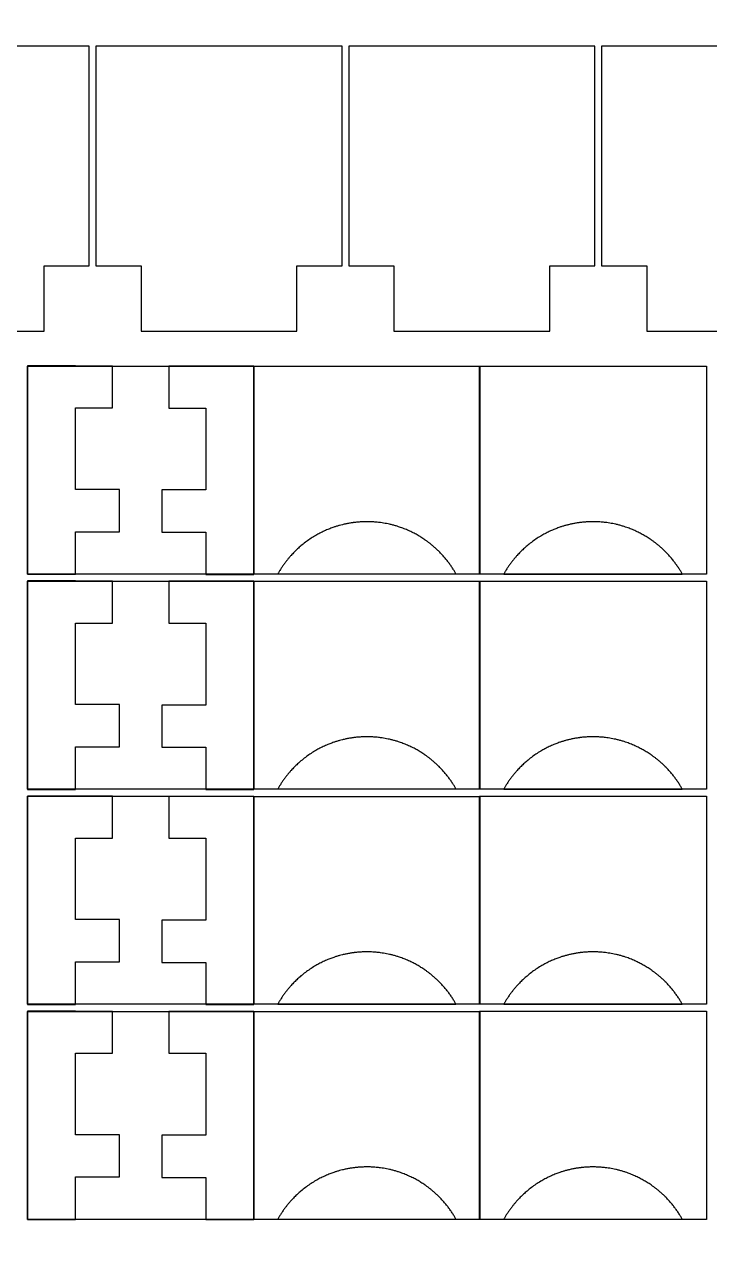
# Model space of a CAD drawing. Extents: x 0 to 200, y 0 to 180.
# Drawn here: x 86.7 to 115.9, y 86.1 to 137.9 of the extents above; entities that cross this region are included whole.
import ezdxf

# ---------------------------------------------------------------- set-up
doc = ezdxf.new("R2010")
doc.units = 0
doc.layers.add('Capa_1', color=7, linetype='CONTINUOUS')

msp = doc.modelspace()

# ---------------------------------------------------------------- linework, layer by layer
at = {"layer": 'Capa_1', "color": 7}
for p, q in [((89.430806, 136.991958), (78.947238, 136.991958)), ((89.430806, 127.637281), (89.430806, 136.991958)), ((89.717398, 136.991958), (89.717398, 127.637281)), ((100.200963, 136.991958), (89.717398, 136.991958)), ((89.717398, 136.991958), (89.717398, 136.991958)), ((100.200963, 127.637281), (100.200963, 136.991958)), ((100.487554, 136.991958), (100.487554, 127.637281)), ((110.971122, 136.991958), (100.487554, 136.991958)), ((100.487554, 136.991958), (100.487554, 136.991958)), ((110.971122, 127.637281), (110.971122, 136.991958)), ((111.257713, 136.991958), (111.257713, 127.637281)), ((121.741278, 136.991958), (111.257713, 136.991958)), ((111.257713, 136.991958), (111.257713, 136.991958)), ((87.507063, 124.855298), (87.507063, 127.637281)), ((87.507063, 127.637281), (89.430806, 127.637281)), ((89.717398, 127.637281), (91.64114, 127.637281)), ((91.64114, 127.637281), (91.64114, 124.855298)), ((98.277221, 124.855298), (98.277221, 127.637281)), ((98.277221, 127.637281), (100.200963, 127.637281)), ((100.487554, 127.637281), (102.411299, 127.637281)), ((102.411299, 127.637281), (102.411299, 124.855298)), ((109.047379, 124.855298), (109.047379, 127.637281)), ((109.047379, 127.637281), (110.971122, 127.637281)), ((111.257713, 127.637281), (113.181455, 127.637281)), ((113.181455, 127.637281), (113.181455, 124.855298)), ((80.870983, 124.855298), (87.507063, 124.855298)), ((91.64114, 124.855298), (98.277221, 124.855298)), ((102.411299, 124.855298), (109.047379, 124.855298)), ((113.181455, 124.855298), (119.817535, 124.855298)), ((86.806398, 123.361363), (96.440147, 123.361363)), ((86.806398, 114.495298), (86.806398, 123.361363)), ((86.807041, 123.361095), (86.806477, 123.361095)), ((86.806477, 123.361095), (86.806477, 121.579014)), ((88.843783, 123.370473), (86.807041, 123.370473)), ((86.807041, 123.370473), (86.807041, 123.370464)), ((86.807041, 123.370464), (86.807041, 123.361095)), ((88.843783, 123.361103), (88.843783, 123.370473)), ((90.424114, 123.361103), (88.843783, 123.361103)), ((90.424114, 121.579022), (90.424114, 123.361103)), ((92.822453, 123.356683), (92.822453, 121.574605)), ((92.822481, 123.356683), (92.822453, 123.356683)), ((94.399508, 123.356683), (92.822481, 123.356683)), ((96.440104, 123.356683), (94.399508, 123.356683)), ((96.440104, 121.574605), (96.440104, 123.356683)), ((96.440147, 123.361363), (96.440147, 114.495298)), ((96.440147, 123.356926), (106.073895, 123.356926)), ((96.440147, 114.495301), (96.440147, 123.356926)), ((106.060306, 123.362017), (115.721236, 123.362017)), ((106.060306, 114.495295), (106.060306, 123.362017)), ((106.073895, 123.356926), (106.073895, 114.495301)), ((115.721236, 123.362017), (115.721236, 114.495295)), ((86.806477, 121.579014), (86.807041, 121.579014)), ((86.807041, 121.579014), (86.807041, 114.490387)), ((88.843783, 121.556416), (88.843783, 121.579022)), ((88.843783, 121.579022), (90.424114, 121.579022)), ((88.843783, 118.105806), (88.843783, 121.556416)), ((92.822453, 121.574605), (94.398379, 121.574605)), ((94.398379, 121.574605), (94.398379, 121.533263)), ((94.398379, 121.533263), (94.398379, 118.083759)), ((96.438975, 114.48708), (96.440104, 121.574605)), ((90.725079, 118.105806), (88.843783, 118.105806)), ((90.725079, 116.304986), (90.725079, 118.105806)), ((94.398379, 118.083759), (92.522592, 118.083759)), ((92.522592, 118.083759), (92.522592, 116.283489)), ((88.843783, 114.490387), (88.843783, 116.304986)), ((88.843783, 116.304986), (90.725079, 116.304986)), ((92.522592, 116.283489), (94.398379, 116.283489)), ((94.398379, 116.283489), (94.398379, 114.48708)), ((96.440147, 114.495298), (86.806398, 114.495298)), ((86.807041, 114.490387), (88.843783, 114.490387)), ((94.398379, 114.48708), (96.438975, 114.48708)), ((106.073895, 114.495301), (96.440147, 114.495301)), ((115.721236, 114.495295), (106.060306, 114.495295)), ((86.806398, 114.195747), (96.440147, 114.195747)), ((86.806398, 105.329683), (86.806398, 114.195747)), ((86.807041, 114.195479), (86.806477, 114.195479)), ((86.806477, 114.195479), (86.806477, 112.413398)), ((88.843783, 114.204857), (86.807041, 114.204857)), ((86.807041, 114.204857), (86.807041, 114.204849)), ((86.807041, 114.204849), (86.807041, 114.195479)), ((88.843783, 114.195488), (88.843783, 114.204857)), ((90.424114, 114.195488), (88.843783, 114.195488)), ((90.424114, 112.413407), (90.424114, 114.195488)), ((92.822453, 114.191068), (92.822453, 112.40899)), ((92.822481, 114.191068), (92.822453, 114.191068)), ((94.399508, 114.191068), (92.822481, 114.191068)), ((96.440104, 114.191068), (94.399508, 114.191068)), ((96.440104, 112.40899), (96.440104, 114.191068)), ((96.440147, 114.195747), (96.440147, 105.329683)), ((96.440147, 114.191311), (106.073895, 114.191311)), ((96.440147, 105.329685), (96.440147, 114.191311)), ((106.060306, 114.196402), (115.721236, 114.196402)), ((106.060306, 105.32968), (106.060306, 114.196402)), ((106.073895, 114.191311), (106.073895, 105.329685)), ((115.721236, 114.196402), (115.721236, 105.32968)), ((86.806477, 112.413398), (86.807041, 112.413398)), ((86.807041, 112.413398), (86.807041, 105.324772)), ((88.843783, 112.390801), (88.843783, 112.413407)), ((88.843783, 112.413407), (90.424114, 112.413407)), ((92.822453, 112.40899), (94.398379, 112.40899)), ((94.398379, 112.40899), (94.398379, 112.367647)), ((96.438975, 105.321464), (96.440104, 112.40899)), ((88.843783, 108.940191), (88.843783, 112.390801)), ((94.398379, 112.367647), (94.398379, 108.918144)), ((90.725079, 108.940191), (88.843783, 108.940191)), ((90.725079, 107.139371), (90.725079, 108.940191)), ((94.398379, 108.918144), (92.522592, 108.918144)), ((92.522592, 108.918144), (92.522592, 107.117874)), ((88.843783, 105.324772), (88.843783, 107.139371)), ((88.843783, 107.139371), (90.725079, 107.139371)), ((92.522592, 107.117874), (94.398379, 107.117874)), ((94.398379, 107.117874), (94.398379, 105.321464)), ((96.440147, 105.329683), (86.806398, 105.329683)), ((86.807041, 105.324772), (88.843783, 105.324772)), ((94.398379, 105.321464), (96.438975, 105.321464)), ((106.073895, 105.329685), (96.440147, 105.329685)), ((115.721236, 105.32968), (106.060306, 105.32968)), ((86.806398, 105.030132), (96.440147, 105.030132)), ((86.806398, 96.164067), (86.806398, 105.030132)), ((86.807041, 105.029864), (86.806477, 105.029864)), ((86.806477, 105.029864), (86.806477, 103.247783)), ((88.843783, 105.039242), (86.807041, 105.039242)), ((86.807041, 105.039242), (86.807041, 105.039234)), ((86.807041, 105.039234), (86.807041, 105.029864)), ((88.843783, 105.029872), (88.843783, 105.039242)), ((90.424114, 105.029872), (88.843783, 105.029872)), ((90.424114, 103.247791), (90.424114, 105.029872)), ((92.822453, 105.025453), (92.822453, 103.243375)), ((92.822481, 105.025453), (92.822453, 105.025453)), ((94.399508, 105.025453), (92.822481, 105.025453)), ((96.440104, 105.025453), (94.399508, 105.025453)), ((96.440104, 103.243375), (96.440104, 105.025453)), ((96.440147, 105.030132), (96.440147, 96.164067)), ((96.440147, 105.025695), (106.073895, 105.025695)), ((96.440147, 96.16407), (96.440147, 105.025695)), ((106.060306, 105.030787), (115.721236, 105.030787)), ((106.060306, 96.164064), (106.060306, 105.030787)), ((106.073895, 105.025695), (106.073895, 96.16407)), ((115.721236, 105.030787), (115.721236, 96.164064)), ((86.806477, 103.247783), (86.807041, 103.247783)), ((86.807041, 103.247783), (86.807041, 96.159157)), ((88.843783, 103.225185), (88.843783, 103.247791)), ((88.843783, 103.247791), (90.424114, 103.247791)), ((88.843783, 99.774576), (88.843783, 103.225185)), ((92.822453, 103.243375), (94.398379, 103.243375)), ((94.398379, 103.243375), (94.398379, 103.202032)), ((94.398379, 103.202032), (94.398379, 99.752528)), ((96.438975, 96.155849), (96.440104, 103.243375)), ((90.725079, 99.774576), (88.843783, 99.774576)), ((90.725079, 97.973755), (90.725079, 99.774576)), ((94.398379, 99.752528), (92.522592, 99.752528)), ((92.522592, 99.752528), (92.522592, 97.952258)), ((88.843783, 96.159157), (88.843783, 97.973755)), ((88.843783, 97.973755), (90.725079, 97.973755)), ((92.522592, 97.952258), (94.398379, 97.952258)), ((94.398379, 97.952258), (94.398379, 96.155849)), ((96.440147, 96.164067), (86.806398, 96.164067)), ((86.806398, 95.864517), (96.440147, 95.864517)), ((86.806398, 86.998452), (86.806398, 95.864517)), ((86.807041, 95.864248), (86.806477, 95.864248)), ((86.806477, 95.864248), (86.806477, 94.082167)), ((86.807041, 96.159157), (88.843783, 96.159157)), ((88.843783, 95.873627), (86.807041, 95.873627)), ((86.807041, 95.873627), (86.807041, 95.873618)), ((86.807041, 95.873618), (86.807041, 95.864248)), ((88.843783, 95.864257), (88.843783, 95.873627)), ((90.424114, 95.864257), (88.843783, 95.864257)), ((90.424114, 94.082176), (90.424114, 95.864257)), ((92.822453, 95.859837), (92.822453, 94.077759)), ((92.822481, 95.859837), (92.822453, 95.859837)), ((94.399508, 95.859837), (92.822481, 95.859837)), ((94.398379, 96.155849), (96.438975, 96.155849)), ((96.440104, 95.859837), (94.399508, 95.859837)), ((96.440104, 94.077759), (96.440104, 95.859837)), ((106.073895, 96.16407), (96.440147, 96.16407)), ((96.440147, 95.864517), (96.440147, 86.998452)), ((96.440147, 95.86008), (106.073895, 95.86008)), ((96.440147, 86.998455), (96.440147, 95.86008)), ((115.721236, 96.164064), (106.060306, 96.164064)), ((106.060306, 95.865171), (115.721236, 95.865171)), ((106.060306, 86.998449), (106.060306, 95.865171)), ((106.073895, 95.86008), (106.073895, 86.998455)), ((115.721236, 95.865171), (115.721236, 86.998449)), ((86.806477, 94.082167), (86.807041, 94.082167)), ((86.807041, 94.082167), (86.807041, 86.993541)), ((88.843783, 94.05957), (88.843783, 94.082176)), ((88.843783, 94.082176), (90.424114, 94.082176)), ((88.843783, 90.60896), (88.843783, 94.05957)), ((92.822453, 94.077759), (94.398379, 94.077759)), ((94.398379, 94.077759), (94.398379, 94.036416)), ((94.398379, 94.036416), (94.398379, 90.586913)), ((96.438975, 86.990233), (96.440104, 94.077759)), ((90.725079, 90.60896), (88.843783, 90.60896)), ((90.725079, 88.80814), (90.725079, 90.60896)), ((94.398379, 90.586913), (92.522592, 90.586913)), ((92.522592, 90.586913), (92.522592, 88.786643)), ((88.843783, 86.993541), (88.843783, 88.80814)), ((88.843783, 88.80814), (90.725079, 88.80814)), ((92.522592, 88.786643), (94.398379, 88.786643)), ((94.398379, 88.786643), (94.398379, 86.990233)), ((96.440147, 86.998452), (86.806398, 86.998452)), ((86.807041, 86.993541), (88.843783, 86.993541)), ((94.398379, 86.990233), (96.438975, 86.990233)), ((106.073895, 86.998455), (96.440147, 86.998455)), ((115.721236, 86.998449), (106.060306, 86.998449))]:
    msp.add_line(p, q, dxfattribs=at)
at = {"layer": 'Capa_1', "color": 5}
for p, q in [((101.259455, 116.730712), (101.259455, 116.730679)), ((110.893207, 116.730704), (110.893207, 116.730684)), ((97.464433, 114.506624), (105.049431, 114.506624)), ((107.0918, 114.502873), (114.689553, 114.502873)), ((101.259455, 107.565097), (101.259455, 107.565063)), ((110.893207, 107.565089), (110.893207, 107.565069)), ((97.464433, 105.341008), (105.049431, 105.341008)), ((107.0918, 105.337257), (114.689553, 105.337257)), ((101.259455, 98.399482), (101.259455, 98.399448)), ((110.893207, 98.399473), (110.893207, 98.399453)), ((97.464433, 96.175393), (105.049431, 96.175393)), ((107.0918, 96.171642), (114.689553, 96.171642)), ((101.259455, 89.233866), (101.259455, 89.233832)), ((110.893207, 89.233858), (110.893207, 89.233838)), ((97.464433, 87.009777), (105.049431, 87.009777)), ((107.0918, 87.006027), (114.689553, 87.006027))]:
    msp.add_line(p, q, dxfattribs=at)
at = {"layer": 'Capa_1', "color": 7}
for points, knots in [([(199.858894, 99.999994), (199.818106, 97.807285), (199.737066, 93.450704), (199.08328, 86.982093), (198.08228, 80.810131), (196.746523, 74.938712), (195.131528, 69.366537), (193.273036, 64.12126), (191.218012, 59.19784), (189.007933, 54.587105), (186.396895, 49.787523), (183.332252, 44.841947), (179.76296, 39.805195), (176.090892, 35.245532), (172.377873, 31.135397), (168.67602, 27.443095), (165.175137, 24.296902), (161.941368, 21.639762), (159.025692, 19.417241), (155.634094, 17.022934), (151.728412, 14.515105), (147.271502, 11.966387), (143.018534, 9.817376), (139.00857, 8.017957), (135.271406, 6.519572), (130.846509, 4.951135), (125.694421, 3.414356), (119.783329, 2.037035), (114.278132, 1.105727), (109.218232, 0.52596), (104.628077, 0.211201), (99.936572, 0.104436), (95.182741, 0.217057), (90.406864, 0.55806), (85.801801, 1.107607), (81.369057, 1.843496), (77.108257, 2.744768), (72.411498, 3.955095), (67.310989, 5.553346), (61.853772, 7.624374), (56.716769, 9.926747), (51.894764, 12.418235), (47.378752, 15.060998), (42.339493, 18.375156), (36.880509, 22.490513), (31.146969, 27.540312), (26.172728, 32.641661), (21.88998, 37.68046), (18.223681, 42.567147), (14.798712, 47.764752), (11.646477, 53.273259), (8.801316, 59.089761), (6.479286, 64.744781), (4.616533, 70.186706), (3.148856, 75.37763), (1.890047, 80.981389), (0.908549, 87.009327), (0.281024, 93.464517), (0.072163, 99.955018), (0.273419, 106.343643), (0.887814, 112.498625), (1.860208, 118.132677), (3.121565, 123.271016), (4.606636, 127.946801), (6.193044, 131.966892), (7.779292, 135.383097), (9.284041, 138.25224), (11.245373, 141.588873), (13.769801, 145.321353), (16.974171, 149.347107), (20.191109, 152.812162), (23.333103, 155.783884), (26.334806, 158.327232), (29.321996, 160.597875), (32.265033, 162.623348), (35.14014, 164.429428), (38.311147, 166.246414), (41.79577, 168.048245), (45.60861, 169.80708), (50.00365, 171.608999), (55.019759, 173.386999), (60.686916, 175.068287), (66.509983, 176.487755), (72.473419, 177.652328), (78.562457, 178.56856), (84.344623, 179.195626), (89.788835, 179.59305), (94.87089, 179.811208), (100.76832, 179.893419), (107.410575, 179.75942), (114.716224, 179.299799), (121.385038, 178.578421), (127.424458, 177.66243), (132.851151, 176.617602), (138.109896, 175.375843), (143.193119, 173.939694), (148.093846, 172.311956), (152.649984, 170.553145), (156.869672, 168.690335), (160.76528, 166.750238), (164.828873, 164.474587), (169.014113, 161.80713), (173.258779, 158.684712), (176.963827, 155.537103), (180.174266, 152.426891), (182.943039, 149.406961), (185.348763, 146.440794), (187.428082, 143.56584), (189.219177, 140.812414), (190.934934, 137.863829), (192.557237, 134.708121), (194.066009, 131.334614), (195.5994, 127.341864), (197.057914, 122.665316), (198.320429, 117.24986), (199.113873, 112.284997), (199.570544, 107.837456), (199.814358, 103.954699), (199.843921, 101.329573), (199.858894, 99.999994)], [0, 0, 0, 0, 6.576941, 13.067387, 19.484114, 25.324543, 31.12045, 36.878995, 42.009255, 47.118787, 52.211288, 58.393924, 64.561674, 70.719447, 75.94594, 81.171182, 86.397807, 90.059866, 93.724854, 97.393756, 102.51205, 107.642945, 112.789733, 116.80062, 120.825154, 124.865362, 130.881022, 136.943825, 143.062643, 147.620168, 152.217916, 156.860552, 161.693496, 166.477989, 171.219274, 175.601421, 179.95395, 184.280235, 190.147711, 195.979261, 201.781267, 207.025983, 212.254833, 217.47124, 225.11269, 232.743023, 240.370619, 246.46658, 252.570345, 258.686511, 265.128863, 271.596963, 278.098207, 283.454851, 288.844621, 294.273333, 300.676755, 307.153635, 313.71667, 320.144974, 326.315285, 332.258405, 337.281438, 342.176674, 346.965191, 350.235952, 353.472199, 356.680591, 361.843139, 366.975505, 372.101901, 376.013694, 379.943471, 383.899086, 387.265152, 390.658384, 394.082097, 398.226397, 402.422829, 406.674891, 412.47262, 418.380416, 424.401302, 430.446441, 436.602626, 442.868571, 447.889766, 452.976347, 458.126473, 465.581663, 472.901146, 480.079918, 485.69733, 491.222201, 496.6544, 501.902491, 507.063663, 512.140793, 516.547972, 520.896769, 525.191751, 530.514805, 535.774943, 540.987907, 545.086544, 549.177426, 553.271799, 556.536502, 559.817587, 563.121851, 566.766694, 570.457148, 574.202959, 579.592184, 585.138934, 590.871176, 594.662499, 598.548856, 602.53731, 602.53731, 602.53731, 602.53731]), ([(99.999824, 159.858779), (98.733184, 159.851286), (96.21458, 159.836385), (92.461031, 159.712519), (88.03186, 159.472294), (82.961645, 159.038493), (77.295738, 158.31804), (72.816281, 157.542585), (69.475418, 156.842219), (67.216808, 156.317092), (64.877212, 155.716999), (62.463272, 155.032037), (59.982801, 154.250967), (57.497783, 153.386055), (55.014039, 152.430318), (52.538221, 151.376138), (49.78829, 150.083461), (46.800262, 148.503547), (43.624168, 146.575651), (40.675989, 144.522464), (37.952725, 142.353844), (35.448483, 140.078972), (32.32785, 136.835035), (28.832564, 132.344828), (25.394457, 126.295267), (22.916867, 119.973972), (21.282015, 113.493365), (20.312281, 106.910862), (20.199225, 102.353181), (20.140857, 100.000171)], [0, 0, 0, 0, 3.799847, 7.555666, 11.265397, 17.106088, 22.817489, 28.395051, 30.738671, 33.057309, 35.351003, 37.98405, 40.584022, 43.151517, 45.876537, 48.566289, 51.222439, 54.990414, 58.700491, 62.361916, 65.760827, 69.137398, 72.503765, 79.25627, 86.145638, 93.308676, 99.552921, 106.16398, 113.219853, 113.219853, 113.219853, 113.219853]), ([(179.85879, 100.000171), (179.823005, 101.841079), (179.75324, 105.430062), (179.163044, 110.65912), (178.27945, 115.310032), (177.157981, 119.421331), (175.884868, 123.042633), (174.135398, 127.044028), (171.753181, 131.335336), (168.569093, 135.772705), (164.77039, 139.968043), (160.310477, 143.871936), (155.166158, 147.425506), (150.311888, 150.078419), (145.939101, 152.058031), (142.163671, 153.530053), (138.575278, 154.727318), (135.209646, 155.700787), (132.094076, 156.491395), (128.422962, 157.301538), (124.170651, 158.078886), (119.317711, 158.767904), (114.469256, 159.275314), (109.641182, 159.617241), (104.847517, 159.822045), (101.6239, 159.846473), (99.999824, 159.858779)], [0, 0, 0, 0, 5.521293, 10.764159, 15.764519, 19.709567, 23.537644, 27.269852, 32.799923, 38.227787, 43.618916, 49.744218, 55.966302, 62.339291, 66.311384, 70.360255, 74.490432, 77.655519, 80.869148, 84.131664, 88.932222, 93.833524, 98.833054, 103.553721, 108.352178, 113.224243, 113.224243, 113.224243, 113.224243])]:
    msp.add_open_spline(points, degree=3, knots=knots, dxfattribs=at)
at = {"layer": 'Capa_1', "color": 5}
for points, knots in [([(101.259455, 116.730679), (101.204788, 116.730103), (101.095886, 116.728958), (100.933377, 116.719632), (100.813289, 116.70862), (100.734977, 116.6995), (100.69779, 116.694799), (100.623086, 116.684809), (100.511416, 116.667488), (100.3637, 116.6392), (100.224233, 116.607491), (100.092898, 116.573106), (99.969513, 116.536795), (99.858967, 116.50067), (99.760871, 116.465924), (99.674872, 116.433433), (99.55374, 116.384611), (99.399158, 116.315932), (99.213743, 116.222767), (99.023956, 116.1157), (98.831105, 115.993332), (98.636687, 115.854397), (98.461641, 115.714272), (98.304598, 115.57544), (98.164265, 115.439849), (98.046536, 115.315457), (97.949274, 115.204678), (97.87042, 115.109483), (97.790337, 115.007196), (97.709666, 114.897444), (97.629187, 114.77976), (97.567308, 114.683201), (97.522589, 114.608848), (97.49327, 114.557888), (97.474046, 114.523713), (97.464433, 114.506624)], [0, 0, 0, 0, 0.163992, 0.326685, 0.488168, 0.52569, 0.563207, 0.600613, 0.751796, 0.902145, 1.051726, 1.180789, 1.309369, 1.43752, 1.529634, 1.621553, 1.713295, 1.92141, 2.128794, 2.335579, 2.574878, 2.813631, 3.052101, 3.247208, 3.442269, 3.637319, 3.760831, 3.884466, 4.008106, 4.150505, 4.293016, 4.435752, 4.494486, 4.553298, 4.61212, 4.61212, 4.61212, 4.61212]), ([(105.049431, 114.506624), (105.038896, 114.525832), (105.017823, 114.564251), (104.987132, 114.62233), (104.937689, 114.706369), (104.866443, 114.814211), (104.774165, 114.946046), (104.674578, 115.076955), (104.567907, 115.206833), (104.453839, 115.33515), (104.339703, 115.453782), (104.226387, 115.563203), (104.114591, 115.66402), (104.008645, 115.753074), (103.909536, 115.831368), (103.818126, 115.899801), (103.703546, 115.980973), (103.564113, 116.072512), (103.398, 116.171285), (103.222946, 116.265125), (103.038747, 116.353179), (102.84531, 116.434439), (102.667908, 116.499038), (102.508158, 116.549698), (102.367151, 116.589095), (102.230618, 116.622378), (102.098837, 116.650179), (101.972076, 116.672993), (101.823082, 116.695285), (101.651239, 116.714423), (101.456136, 116.728138), (101.325218, 116.729852), (101.259455, 116.730712)], [0, 0, 0, 0, 0.065723, 0.13146, 0.19704, 0.358144, 0.519046, 0.679755, 0.851455, 1.023134, 1.194686, 1.345192, 1.495612, 1.646218, 1.760311, 1.874483, 1.988741, 2.181523, 2.374696, 2.568335, 2.77719, 2.986946, 3.197531, 3.343342, 3.489623, 3.636668, 3.764857, 3.89361, 4.023005, 4.216744, 4.412192, 4.609464, 4.609464, 4.609464, 4.609464]), ([(110.893207, 116.730684), (110.838447, 116.730108), (110.729362, 116.72896), (110.56658, 116.719601), (110.446286, 116.708599), (110.367845, 116.699426), (110.330596, 116.69472), (110.255763, 116.684733), (110.14391, 116.667352), (109.995944, 116.639033), (109.856242, 116.607272), (109.724687, 116.57283), (109.601094, 116.536458), (109.490361, 116.500275), (109.3921, 116.465468), (109.305957, 116.432922), (109.184623, 116.384016), (109.02978, 116.315224), (108.844054, 116.221903), (108.653947, 116.114658), (108.460772, 115.992082), (108.266026, 115.852913), (108.090684, 115.712555), (107.933379, 115.573486), (107.79281, 115.437667), (107.674883, 115.313066), (107.577456, 115.202101), (107.498469, 115.106745), (107.41825, 115.004288), (107.337445, 114.89435), (107.256831, 114.776469), (107.194849, 114.679747), (107.150053, 114.605269), (107.120686, 114.554223), (107.101429, 114.51999), (107.0918, 114.502873)], [0, 0, 0, 0, 0.164267, 0.327235, 0.488991, 0.526577, 0.564158, 0.601628, 0.753065, 0.903665, 1.053497, 1.182776, 1.311572, 1.43994, 1.532208, 1.624282, 1.716177, 1.924643, 2.132376, 2.339506, 2.57921, 2.818364, 3.057235, 3.252671, 3.44806, 3.643437, 3.767159, 3.891003, 4.01485, 4.157489, 4.300239, 4.443214, 4.502047, 4.560959, 4.619879, 4.619879, 4.619879, 4.619879]), ([(114.689553, 114.502873), (114.679, 114.522113), (114.657892, 114.560597), (114.62715, 114.618772), (114.577626, 114.702953), (114.506257, 114.810975), (114.413826, 114.943035), (114.314071, 115.074164), (114.20722, 115.20426), (114.092961, 115.332793), (113.978634, 115.451625), (113.865127, 115.56123), (113.753141, 115.662216), (113.647016, 115.751419), (113.547742, 115.829846), (113.456178, 115.898393), (113.341407, 115.979704), (113.201737, 116.071395), (113.035345, 116.170335), (112.859996, 116.264332), (112.675487, 116.352534), (112.481726, 116.433932), (112.304025, 116.498639), (112.144006, 116.549384), (112.002762, 116.588847), (111.865999, 116.622185), (111.733997, 116.650033), (111.607022, 116.672886), (111.457777, 116.695213), (111.285646, 116.714394), (111.090216, 116.728127), (110.959079, 116.729842), (110.893207, 116.730704)], [0, 0, 0, 0, 0.065833, 0.131679, 0.197368, 0.358744, 0.519918, 0.680898, 0.852886, 1.024853, 1.196693, 1.347453, 1.498127, 1.648987, 1.76327, 1.877634, 1.992086, 2.185192, 2.378689, 2.572656, 2.781862, 2.99197, 3.202908, 3.348966, 3.495493, 3.642783, 3.77119, 3.900159, 4.029772, 4.223837, 4.419612, 4.617213, 4.617213, 4.617213, 4.617213]), ([(101.259455, 107.565063), (101.204788, 107.564488), (101.095886, 107.563342), (100.933377, 107.554017), (100.813289, 107.543005), (100.734977, 107.533884), (100.69779, 107.529184), (100.623086, 107.519194), (100.511416, 107.501872), (100.3637, 107.473584), (100.224233, 107.441875), (100.092898, 107.407491), (99.969513, 107.37118), (99.858967, 107.335055), (99.760871, 107.300309), (99.674872, 107.267818), (99.55374, 107.218996), (99.399158, 107.150317), (99.213743, 107.057152), (99.023956, 106.950085), (98.831105, 106.827716), (98.636687, 106.688781), (98.461641, 106.548657), (98.304598, 106.409824), (98.164265, 106.274234), (98.046536, 106.149842), (97.949274, 106.039063), (97.87042, 105.943868), (97.790337, 105.841581), (97.709666, 105.731829), (97.629187, 105.614145), (97.567308, 105.517586), (97.522589, 105.443232), (97.49327, 105.392272), (97.474046, 105.358097), (97.464433, 105.341008)], [0, 0, 0, 0, 0.163992, 0.326685, 0.488168, 0.52569, 0.563207, 0.600613, 0.751796, 0.902145, 1.051726, 1.180789, 1.309369, 1.43752, 1.529634, 1.621553, 1.713295, 1.92141, 2.128794, 2.335579, 2.574878, 2.813631, 3.052101, 3.247208, 3.442269, 3.637319, 3.760831, 3.884466, 4.008106, 4.150505, 4.293016, 4.435752, 4.494486, 4.553298, 4.61212, 4.61212, 4.61212, 4.61212]), ([(105.049431, 105.341008), (105.038896, 105.360216), (105.017823, 105.398636), (104.987132, 105.456714), (104.937689, 105.540753), (104.866443, 105.648595), (104.774165, 105.780431), (104.674578, 105.91134), (104.567907, 106.041218), (104.453839, 106.169535), (104.339703, 106.288167), (104.226387, 106.397588), (104.114591, 106.498405), (104.008645, 106.587459), (103.909536, 106.665753), (103.818126, 106.734186), (103.703546, 106.815357), (103.564113, 106.906897), (103.398, 107.00567), (103.222946, 107.09951), (103.038747, 107.187564), (102.84531, 107.268824), (102.667908, 107.333422), (102.508158, 107.384082), (102.367151, 107.423479), (102.230618, 107.456763), (102.098837, 107.484563), (101.972076, 107.507377), (101.823082, 107.529669), (101.651239, 107.548807), (101.456136, 107.562522), (101.325218, 107.564236), (101.259455, 107.565097)], [0, 0, 0, 0, 0.065723, 0.13146, 0.19704, 0.358144, 0.519046, 0.679755, 0.851455, 1.023134, 1.194686, 1.345192, 1.495612, 1.646218, 1.760311, 1.874483, 1.988741, 2.181523, 2.374696, 2.568335, 2.77719, 2.986946, 3.197531, 3.343342, 3.489623, 3.636668, 3.764857, 3.89361, 4.023005, 4.216744, 4.412192, 4.609464, 4.609464, 4.609464, 4.609464]), ([(110.893207, 107.565069), (110.838447, 107.564493), (110.729362, 107.563345), (110.56658, 107.553986), (110.446286, 107.542983), (110.367845, 107.53381), (110.330596, 107.529104), (110.255763, 107.519118), (110.14391, 107.501737), (109.995944, 107.473418), (109.856242, 107.441656), (109.724687, 107.407215), (109.601094, 107.370843), (109.490361, 107.334659), (109.3921, 107.299853), (109.305957, 107.267306), (109.184623, 107.218401), (109.02978, 107.149609), (108.844054, 107.056288), (108.653947, 106.949043), (108.460772, 106.826466), (108.266026, 106.687297), (108.090684, 106.54694), (107.933379, 106.407871), (107.79281, 106.272052), (107.674883, 106.14745), (107.577456, 106.036485), (107.498469, 105.94113), (107.41825, 105.838672), (107.337445, 105.728735), (107.256831, 105.610853), (107.194849, 105.514131), (107.150053, 105.439653), (107.120686, 105.388608), (107.101429, 105.354375), (107.0918, 105.337257)], [0, 0, 0, 0, 0.164267, 0.327235, 0.488991, 0.526577, 0.564158, 0.601628, 0.753065, 0.903665, 1.053497, 1.182776, 1.311572, 1.43994, 1.532208, 1.624282, 1.716177, 1.924643, 2.132376, 2.339506, 2.57921, 2.818364, 3.057235, 3.252671, 3.44806, 3.643437, 3.767159, 3.891003, 4.01485, 4.157489, 4.300239, 4.443214, 4.502047, 4.560959, 4.619879, 4.619879, 4.619879, 4.619879]), ([(114.689553, 105.337257), (114.679, 105.356498), (114.657892, 105.394982), (114.62715, 105.453157), (114.577626, 105.537338), (114.506257, 105.64536), (114.413826, 105.777419), (114.314071, 105.908548), (114.20722, 106.038645), (114.092961, 106.167178), (113.978634, 106.28601), (113.865127, 106.395614), (113.753141, 106.4966), (113.647016, 106.585803), (113.547742, 106.66423), (113.456178, 106.732778), (113.341407, 106.814088), (113.201737, 106.905779), (113.035345, 107.00472), (112.859996, 107.098717), (112.675487, 107.186919), (112.481726, 107.268316), (112.304025, 107.333023), (112.144006, 107.383769), (112.002762, 107.423231), (111.865999, 107.45657), (111.733997, 107.484418), (111.607022, 107.507271), (111.457777, 107.529598), (111.285646, 107.548779), (111.090216, 107.562511), (110.959079, 107.564227), (110.893207, 107.565089)], [0, 0, 0, 0, 0.065833, 0.131679, 0.197368, 0.358744, 0.519918, 0.680898, 0.852886, 1.024853, 1.196693, 1.347453, 1.498127, 1.648987, 1.76327, 1.877634, 1.992086, 2.185192, 2.378689, 2.572656, 2.781862, 2.99197, 3.202908, 3.348966, 3.495493, 3.642783, 3.77119, 3.900159, 4.029772, 4.223837, 4.419612, 4.617213, 4.617213, 4.617213, 4.617213]), ([(101.259455, 98.399448), (101.204788, 98.398873), (101.095886, 98.397727), (100.933377, 98.388402), (100.813289, 98.37739), (100.734977, 98.368269), (100.69779, 98.363568), (100.623086, 98.353578), (100.511416, 98.336257), (100.3637, 98.307969), (100.224233, 98.27626), (100.092898, 98.241876), (99.969513, 98.205565), (99.858967, 98.169439), (99.760871, 98.134693), (99.674872, 98.102202), (99.55374, 98.053381), (99.399158, 97.984701), (99.213743, 97.891537), (99.023956, 97.78447), (98.831105, 97.662101), (98.636687, 97.523166), (98.461641, 97.383041), (98.304598, 97.244209), (98.164265, 97.108618), (98.046536, 96.984226), (97.949274, 96.873447), (97.87042, 96.778252), (97.790337, 96.675965), (97.709666, 96.566214), (97.629187, 96.44853), (97.567308, 96.35197), (97.522589, 96.277617), (97.49327, 96.226657), (97.474046, 96.192482), (97.464433, 96.175393)], [0, 0, 0, 0, 0.163992, 0.326685, 0.488168, 0.52569, 0.563207, 0.600613, 0.751796, 0.902145, 1.051726, 1.180789, 1.309369, 1.43752, 1.529634, 1.621553, 1.713295, 1.92141, 2.128794, 2.335579, 2.574878, 2.813631, 3.052101, 3.247208, 3.442269, 3.637319, 3.760831, 3.884466, 4.008106, 4.150505, 4.293016, 4.435752, 4.494486, 4.553298, 4.61212, 4.61212, 4.61212, 4.61212]), ([(105.049431, 96.175393), (105.038896, 96.194601), (105.017823, 96.233021), (104.987132, 96.291099), (104.937689, 96.375138), (104.866443, 96.48298), (104.774165, 96.614815), (104.674578, 96.745724), (104.567907, 96.875602), (104.453839, 97.00392), (104.339703, 97.122552), (104.226387, 97.231972), (104.114591, 97.332789), (104.008645, 97.421843), (103.909536, 97.500137), (103.818126, 97.56857), (103.703546, 97.649742), (103.564113, 97.741282), (103.398, 97.840054), (103.222946, 97.933894), (103.038747, 98.021948), (102.84531, 98.103209), (102.667908, 98.167807), (102.508158, 98.218467), (102.367151, 98.257864), (102.230618, 98.291148), (102.098837, 98.318948), (101.972076, 98.341762), (101.823082, 98.364054), (101.651239, 98.383192), (101.456136, 98.396907), (101.325218, 98.398621), (101.259455, 98.399482)], [0, 0, 0, 0, 0.065723, 0.13146, 0.19704, 0.358144, 0.519046, 0.679755, 0.851455, 1.023134, 1.194686, 1.345192, 1.495612, 1.646218, 1.760311, 1.874483, 1.988741, 2.181523, 2.374696, 2.568335, 2.77719, 2.986946, 3.197531, 3.343342, 3.489623, 3.636668, 3.764857, 3.89361, 4.023005, 4.216744, 4.412192, 4.609464, 4.609464, 4.609464, 4.609464]), ([(110.893207, 98.399453), (110.838447, 98.398877), (110.729362, 98.397729), (110.56658, 98.38837), (110.446286, 98.377368), (110.367845, 98.368195), (110.330596, 98.363489), (110.255763, 98.353502), (110.14391, 98.336122), (109.995944, 98.307802), (109.856242, 98.276041), (109.724687, 98.2416), (109.601094, 98.205227), (109.490361, 98.169044), (109.3921, 98.134238), (109.305957, 98.101691), (109.184623, 98.052786), (109.02978, 97.983994), (108.844054, 97.890672), (108.653947, 97.783427), (108.460772, 97.660851), (108.266026, 97.521682), (108.090684, 97.381325), (107.933379, 97.242255), (107.79281, 97.106436), (107.674883, 96.981835), (107.577456, 96.87087), (107.498469, 96.775514), (107.41825, 96.673057), (107.337445, 96.563119), (107.256831, 96.445238), (107.194849, 96.348516), (107.150053, 96.274038), (107.120686, 96.222992), (107.101429, 96.18876), (107.0918, 96.171642)], [0, 0, 0, 0, 0.164267, 0.327235, 0.488991, 0.526577, 0.564158, 0.601628, 0.753065, 0.903665, 1.053497, 1.182776, 1.311572, 1.43994, 1.532208, 1.624282, 1.716177, 1.924643, 2.132376, 2.339506, 2.57921, 2.818364, 3.057235, 3.252671, 3.44806, 3.643437, 3.767159, 3.891003, 4.01485, 4.157489, 4.300239, 4.443214, 4.502047, 4.560959, 4.619879, 4.619879, 4.619879, 4.619879]), ([(114.689553, 96.171642), (114.679, 96.190882), (114.657892, 96.229366), (114.62715, 96.287541), (114.577626, 96.371723), (114.506257, 96.479744), (114.413826, 96.611804), (114.314071, 96.742933), (114.20722, 96.873029), (114.092961, 97.001562), (113.978634, 97.120394), (113.865127, 97.229999), (113.753141, 97.330985), (113.647016, 97.420188), (113.547742, 97.498615), (113.456178, 97.567163), (113.341407, 97.648473), (113.201737, 97.740164), (113.035345, 97.839104), (112.859996, 97.933102), (112.675487, 98.021303), (112.481726, 98.102701), (112.304025, 98.167408), (112.144006, 98.218153), (112.002762, 98.257616), (111.865999, 98.290954), (111.733997, 98.318802), (111.607022, 98.341656), (111.457777, 98.363982), (111.285646, 98.383164), (111.090216, 98.396896), (110.959079, 98.398611), (110.893207, 98.399473)], [0, 0, 0, 0, 0.065833, 0.131679, 0.197368, 0.358744, 0.519918, 0.680898, 0.852886, 1.024853, 1.196693, 1.347453, 1.498127, 1.648987, 1.76327, 1.877634, 1.992086, 2.185192, 2.378689, 2.572656, 2.781862, 2.99197, 3.202908, 3.348966, 3.495493, 3.642783, 3.77119, 3.900159, 4.029772, 4.223837, 4.419612, 4.617213, 4.617213, 4.617213, 4.617213]), ([(101.259455, 89.233832), (101.204788, 89.233257), (101.095886, 89.232111), (100.933377, 89.222786), (100.813289, 89.211774), (100.734977, 89.202654), (100.69779, 89.197953), (100.623086, 89.187963), (100.511416, 89.170642), (100.3637, 89.142353), (100.224233, 89.110645), (100.092898, 89.07626), (99.969513, 89.039949), (99.858967, 89.003824), (99.760871, 88.969078), (99.674872, 88.936587), (99.55374, 88.887765), (99.399158, 88.819086), (99.213743, 88.725921), (99.023956, 88.618854), (98.831105, 88.496485), (98.636687, 88.35755), (98.461641, 88.217426), (98.304598, 88.078594), (98.164265, 87.943003), (98.046536, 87.818611), (97.949274, 87.707832), (97.87042, 87.612637), (97.790337, 87.51035), (97.709666, 87.400598), (97.629187, 87.282914), (97.567308, 87.186355), (97.522589, 87.112001), (97.49327, 87.061042), (97.474046, 87.026866), (97.464433, 87.009777)], [0, 0, 0, 0, 0.163992, 0.326685, 0.488168, 0.52569, 0.563207, 0.600613, 0.751796, 0.902145, 1.051726, 1.180789, 1.309369, 1.43752, 1.529634, 1.621553, 1.713295, 1.92141, 2.128794, 2.335579, 2.574878, 2.813631, 3.052101, 3.247208, 3.442269, 3.637319, 3.760831, 3.884466, 4.008106, 4.150505, 4.293016, 4.435752, 4.494486, 4.553298, 4.61212, 4.61212, 4.61212, 4.61212]), ([(105.049431, 87.009777), (105.038896, 87.028985), (105.017823, 87.067405), (104.987132, 87.125483), (104.937689, 87.209522), (104.866443, 87.317364), (104.774165, 87.4492), (104.674578, 87.580109), (104.567907, 87.709987), (104.453839, 87.838304), (104.339703, 87.956936), (104.226387, 88.066357), (104.114591, 88.167174), (104.008645, 88.256228), (103.909536, 88.334522), (103.818126, 88.402955), (103.703546, 88.484127), (103.564113, 88.575666), (103.398, 88.674439), (103.222946, 88.768279), (103.038747, 88.856333), (102.84531, 88.937593), (102.667908, 89.002191), (102.508158, 89.052851), (102.367151, 89.092249), (102.230618, 89.125532), (102.098837, 89.153333), (101.972076, 89.176147), (101.823082, 89.198438), (101.651239, 89.217576), (101.456136, 89.231292), (101.325218, 89.233005), (101.259455, 89.233866)], [0, 0, 0, 0, 0.065723, 0.13146, 0.19704, 0.358144, 0.519046, 0.679755, 0.851455, 1.023134, 1.194686, 1.345192, 1.495612, 1.646218, 1.760311, 1.874483, 1.988741, 2.181523, 2.374696, 2.568335, 2.77719, 2.986946, 3.197531, 3.343342, 3.489623, 3.636668, 3.764857, 3.89361, 4.023005, 4.216744, 4.412192, 4.609464, 4.609464, 4.609464, 4.609464]), ([(110.893207, 89.233838), (110.838447, 89.233262), (110.729362, 89.232114), (110.56658, 89.222755), (110.446286, 89.211752), (110.367845, 89.20258), (110.330596, 89.197874), (110.255763, 89.187887), (110.14391, 89.170506), (109.995944, 89.142187), (109.856242, 89.110425), (109.724687, 89.075984), (109.601094, 89.039612), (109.490361, 89.003428), (109.3921, 88.968622), (109.305957, 88.936076), (109.184623, 88.88717), (109.02978, 88.818378), (108.844054, 88.725057), (108.653947, 88.617812), (108.460772, 88.495235), (108.266026, 88.356066), (108.090684, 88.215709), (107.933379, 88.07664), (107.79281, 87.940821), (107.674883, 87.81622), (107.577456, 87.705254), (107.498469, 87.609899), (107.41825, 87.507441), (107.337445, 87.397504), (107.256831, 87.279623), (107.194849, 87.1829), (107.150053, 87.108423), (107.120686, 87.057377), (107.101429, 87.023144), (107.0918, 87.006027)], [0, 0, 0, 0, 0.164267, 0.327235, 0.488991, 0.526577, 0.564158, 0.601628, 0.753065, 0.903665, 1.053497, 1.182776, 1.311572, 1.43994, 1.532208, 1.624282, 1.716177, 1.924643, 2.132376, 2.339506, 2.57921, 2.818364, 3.057235, 3.252671, 3.44806, 3.643437, 3.767159, 3.891003, 4.01485, 4.157489, 4.300239, 4.443214, 4.502047, 4.560959, 4.619879, 4.619879, 4.619879, 4.619879]), ([(114.689553, 87.006027), (114.679, 87.025267), (114.657892, 87.063751), (114.62715, 87.121926), (114.577626, 87.206107), (114.506257, 87.314129), (114.413826, 87.446189), (114.314071, 87.577317), (114.20722, 87.707414), (114.092961, 87.835947), (113.978634, 87.954779), (113.865127, 88.064384), (113.753141, 88.16537), (113.647016, 88.254572), (113.547742, 88.333), (113.456178, 88.401547), (113.341407, 88.482858), (113.201737, 88.574549), (113.035345, 88.673489), (112.859996, 88.767486), (112.675487, 88.855688), (112.481726, 88.937085), (112.304025, 89.001793), (112.144006, 89.052538), (112.002762, 89.092001), (111.865999, 89.125339), (111.733997, 89.153187), (111.607022, 89.17604), (111.457777, 89.198367), (111.285646, 89.217548), (111.090216, 89.231281), (110.959079, 89.232996), (110.893207, 89.233858)], [0, 0, 0, 0, 0.065833, 0.131679, 0.197368, 0.358744, 0.519918, 0.680898, 0.852886, 1.024853, 1.196693, 1.347453, 1.498127, 1.648987, 1.76327, 1.877634, 1.992086, 2.185192, 2.378689, 2.572656, 2.781862, 2.99197, 3.202908, 3.348966, 3.495493, 3.642783, 3.77119, 3.900159, 4.029772, 4.223837, 4.419612, 4.617213, 4.617213, 4.617213, 4.617213])]:
    msp.add_open_spline(points, degree=3, knots=knots, dxfattribs=at)

doc.saveas('drawing.dxf')
